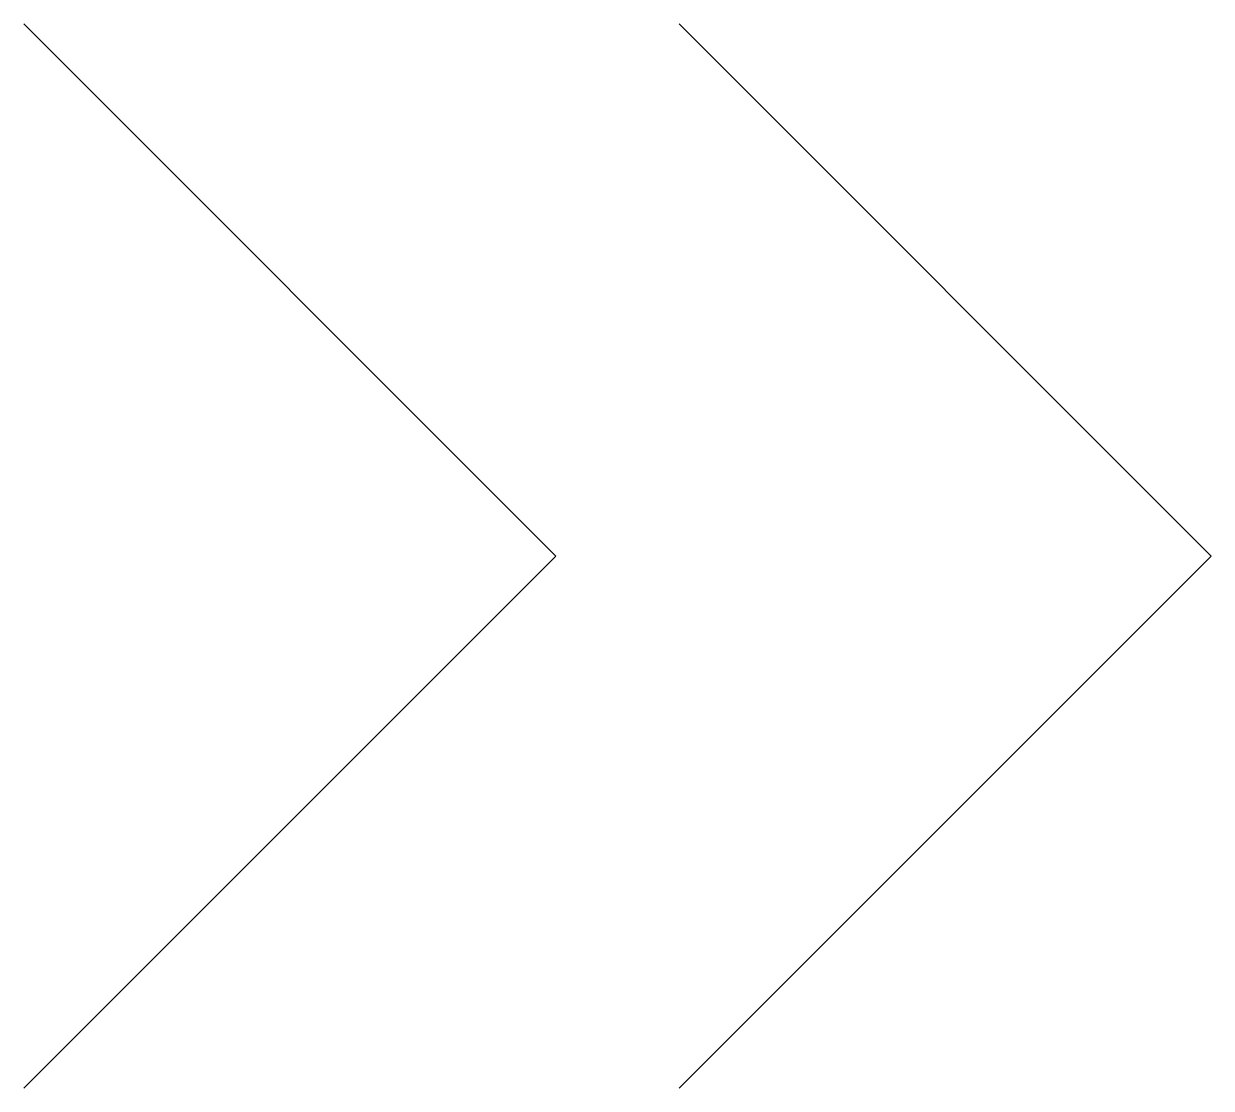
# Model space of a CAD drawing. Extents: x -1.12 to 0, y -0.5 to 0.5.
import ezdxf

# ---------------------------------------------------------------- set-up
doc = ezdxf.new("R2010")
doc.units = 0
doc.layers.get('0').update_dxf_attribs({"linetype": 'CONTINUOUS'})

msp = doc.modelspace()

# ---------------------------------------------------------------- linework, layer by layer
at = {"color": 0, "linetype": 'CONTINUOUS', "flags": 128}
for points in [[(-1.1158, 0.5), (-0.6158, 0), (-1.1158, -0.5)], [(-0.5, 0.5), (0, 0), (-0.5, -0.5)]]:
    msp.add_lwpolyline(points, dxfattribs=at)

doc.saveas('drawing.dxf')
